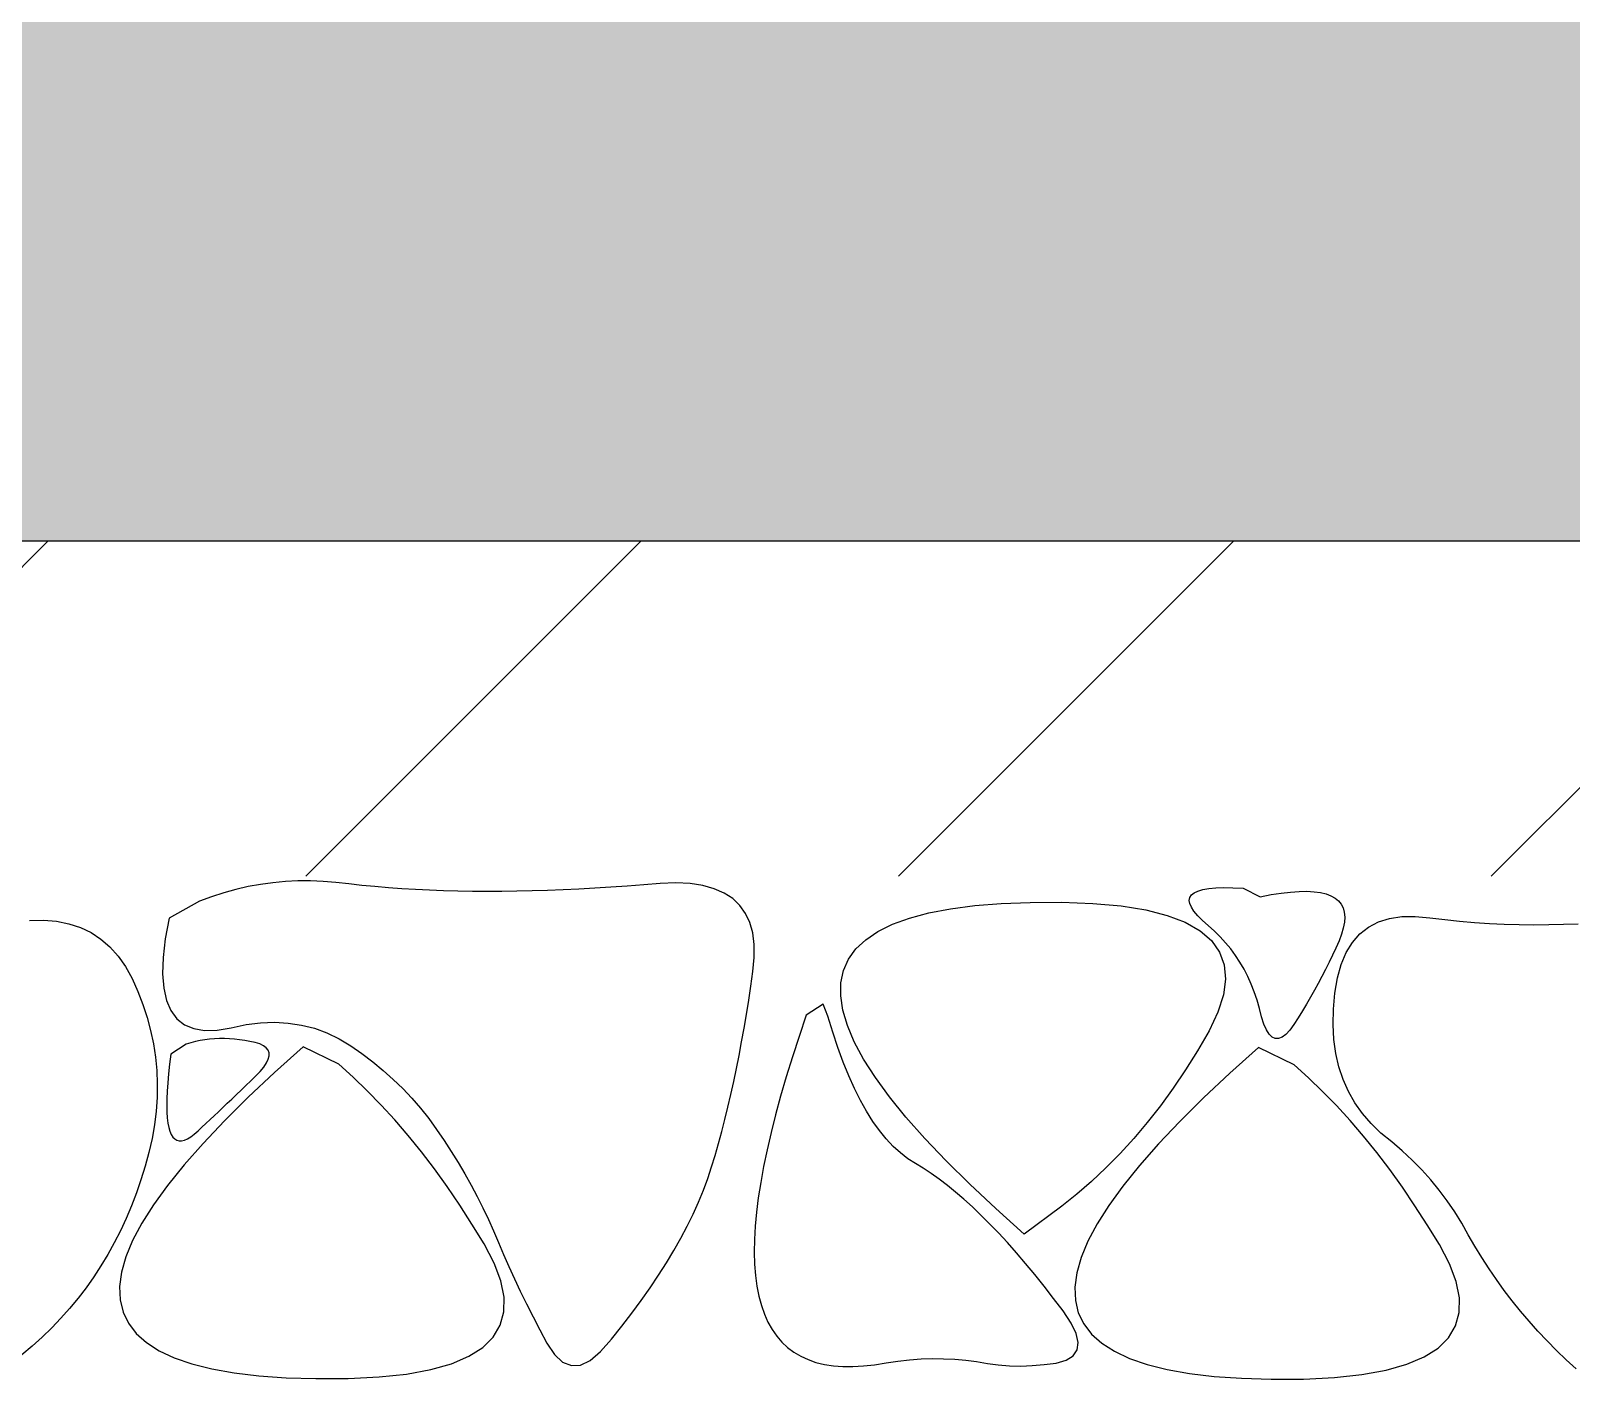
# Model space of a CAD drawing. Header units: metres. Extents: x -220 to 294, y -29 to 18.
# Drawn here: x 3.0763 to 3.5356, y -10.25 to -9.848 of the extents above; entities that cross this region are included whole.
import ezdxf

# ---------------------------------------------------------------- set-up
doc = ezdxf.new("R2010")
doc.units = ezdxf.units.M
doc.header["$MEASUREMENT"] = 0
doc.layers.add('Rota', color=7, linetype='Continuous')
doc.layers.add('Tarama', color=7, linetype='Continuous')

msp = doc.modelspace()

# ---------------------------------------------------------------- hatches: boundary and pattern name
at = {"layer": 'Tarama', "linetype": 'Continuous', "lineweight": -3}
h = msp.add_hatch(dxfattribs=at)
h.set_pattern_fill('ANSI33', color=58, scale=0.4, style=0)
h.paths.add_polyline_path([(-5.683, -7.8), (-5.683, -8.5), (1.867, -8.5), (1.867, -10), (4.567, -10), (4.567, -8.5), (8.96579, -8.5), (8.96579, -8.2), (13.217, -8.2), (13.41935, -8.2), (13.41935, -7.8), (4.297, -7.8), (4.317, -9.3), (2.117, -9.3), (2.117, -7.8)])
h = msp.add_hatch(dxfattribs=at)
h.set_pattern_fill('ANSI31', color=58, style=0)
h.paths.add_polyline_path([(1.867, -10), (1.867, -10.1), (4.567, -10.1), (4.567, -10)])

# ---------------------------------------------------------------- linework, layer by layer
at = {"layer": 'Rota', "color": 7, "linetype": 'Continuous', "lineweight": -3}
msp.add_lwpolyline([(1.867, -10), (4.567, -10)], dxfattribs=at)
at = {"layer": 'Tarama', "color": 36, "linetype": 'Continuous', "lineweight": -3}
for points in [[(3.15592, -10.10145), (3.15218, -10.10162)], [(3.15968, -10.10144), (3.15592, -10.10145)], [(3.16346, -10.10159), (3.15968, -10.10144)], [(3.16726, -10.10191), (3.16346, -10.10159)], [(3.13015, -10.10614), (3.12655, -10.10746)], [(3.13377, -10.10497), (3.13015, -10.10614)], [(3.13742, -10.10397), (3.13377, -10.10497)], [(3.14108, -10.10314), (3.13742, -10.10397)], [(3.14476, -10.10247), (3.14108, -10.10314)], [(3.14846, -10.10196), (3.14476, -10.10247)], [(3.15218, -10.10162), (3.14846, -10.10196)], [(3.17108, -10.10235), (3.16726, -10.10191)], [(3.17496, -10.10276), (3.17108, -10.10235)], [(3.17889, -10.10313), (3.17496, -10.10276)], [(3.18288, -10.10346), (3.17889, -10.10313)], [(3.18692, -10.10375), (3.18288, -10.10346)], [(3.19102, -10.10399), (3.18692, -10.10375)], [(3.19517, -10.1042), (3.19102, -10.10399)], [(3.19937, -10.10436), (3.19517, -10.1042)], [(3.20363, -10.10448), (3.19937, -10.10436)], [(3.20795, -10.10455), (3.20363, -10.10448)], [(3.21232, -10.10459), (3.20795, -10.10455)], [(3.21674, -10.10458), (3.21232, -10.10459)], [(3.22122, -10.10453), (3.21674, -10.10458)], [(3.22576, -10.10444), (3.22122, -10.10453)], [(3.23035, -10.1043), (3.22576, -10.10444)], [(3.23499, -10.10412), (3.23035, -10.1043)], [(3.23969, -10.10391), (3.23499, -10.10412)], [(3.24444, -10.10364), (3.23969, -10.10391)], [(3.24925, -10.10334), (3.24444, -10.10364)], [(3.25411, -10.103), (3.24925, -10.10334)], [(3.25903, -10.10261), (3.25411, -10.103)], [(3.26398, -10.1022), (3.25903, -10.10261)], [(3.26864, -10.10204), (3.26398, -10.1022)], [(3.27286, -10.10225), (3.26864, -10.10204)], [(3.27667, -10.10283), (3.27286, -10.10225)], [(3.28006, -10.10376), (3.27667, -10.10283)], [(3.28303, -10.10505), (3.28006, -10.10376)], [(3.28557, -10.10671), (3.28303, -10.10505)], [(3.4219, -10.10637), (3.42239, -10.10562)], [(3.42239, -10.10562), (3.4232, -10.10498)], [(3.4232, -10.10498), (3.42433, -10.10445)], [(3.42433, -10.10445), (3.42577, -10.10403)], [(3.42577, -10.10403), (3.42754, -10.10372)], [(3.42754, -10.10372), (3.42962, -10.10353)], [(3.42962, -10.10353), (3.43203, -10.10344)], [(3.43203, -10.10344), (3.43475, -10.10347)], [(3.43475, -10.10347), (3.43779, -10.10361)], [(3.43779, -10.10361), (3.44291, -10.10614)], [(3.44291, -10.10614), (3.44614, -10.10553)], [(3.44614, -10.10553), (3.44914, -10.10506)], [(3.44914, -10.10506), (3.45192, -10.10474)], [(3.45192, -10.10474), (3.45448, -10.10456)], [(3.45448, -10.10456), (3.45682, -10.10453)], [(3.45682, -10.10453), (3.45894, -10.10465)], [(3.45894, -10.10465), (3.46084, -10.10491)], [(3.46084, -10.10491), (3.46252, -10.10531)], [(3.46252, -10.10531), (3.46397, -10.10586)], [(3.46397, -10.10586), (3.46521, -10.10656)], [(3.12655, -10.10746), (3.11749, -10.11253)], [(3.2877, -10.10873), (3.28557, -10.10671)], [(3.2894, -10.11111), (3.2877, -10.10873)], [(3.34407, -10.11099), (3.35055, -10.10975)], [(3.35055, -10.10975), (3.35775, -10.10881)], [(3.35775, -10.10881), (3.36565, -10.10817)], [(3.36565, -10.10817), (3.37427, -10.10783)], [(3.37427, -10.10783), (3.38361, -10.1078)], [(3.38361, -10.1078), (3.39298, -10.10812)], [(3.39298, -10.10812), (3.40138, -10.10887)], [(3.40138, -10.10887), (3.40877, -10.11007)], [(3.40877, -10.11007), (3.41516, -10.1117)], [(3.42173, -10.10723), (3.4219, -10.10637)], [(3.42188, -10.10821), (3.42173, -10.10723)], [(3.42235, -10.10929), (3.42188, -10.10821)], [(3.42313, -10.11049), (3.42235, -10.10929)], [(3.42424, -10.1118), (3.42313, -10.11049)], [(3.46521, -10.10656), (3.46622, -10.1074)], [(3.46622, -10.1074), (3.46702, -10.10838)], [(3.46702, -10.10838), (3.46759, -10.10951)], [(3.46759, -10.10951), (3.46794, -10.11079)], [(3.07584, -10.11323), (3.08, -10.11315)], [(3.08, -10.11315), (3.08393, -10.11347)], [(3.08393, -10.11347), (3.0876, -10.11419)], [(3.0876, -10.11419), (3.09103, -10.11532)], [(3.09103, -10.11532), (3.09421, -10.11685)], [(3.11749, -10.11253), (3.11636, -10.11869)], [(3.29068, -10.11386), (3.2894, -10.11111)], [(3.29154, -10.11696), (3.29068, -10.11386)], [(3.32889, -10.11652), (3.33324, -10.11438)], [(3.33324, -10.11438), (3.3383, -10.11253)], [(3.3383, -10.11253), (3.34407, -10.11099)], [(3.41516, -10.1117), (3.42055, -10.11378)], [(3.42055, -10.11378), (3.42494, -10.11629)], [(3.42566, -10.11322), (3.42424, -10.1118)], [(3.4274, -10.11475), (3.42566, -10.11322)], [(3.42922, -10.11637), (3.4274, -10.11475)], [(3.46799, -10.11377), (3.46767, -10.11548)], [(3.46794, -10.11079), (3.46808, -10.11221)], [(3.46808, -10.11221), (3.46799, -10.11377)], [(3.47262, -10.11724), (3.4752, -10.1152)], [(3.4752, -10.1152), (3.47813, -10.11365)], [(3.47813, -10.11365), (3.48142, -10.11261)], [(3.48142, -10.11261), (3.48507, -10.11206)], [(3.48507, -10.11206), (3.48908, -10.11202)], [(3.48908, -10.11202), (3.49344, -10.11245)], [(3.49344, -10.11245), (3.4979, -10.11298)], [(3.4979, -10.11298), (3.50235, -10.11343)], [(3.50235, -10.11343), (3.50679, -10.11379)], [(3.50679, -10.11379), (3.51123, -10.11409)], [(3.51123, -10.11409), (3.51566, -10.1143)], [(3.51566, -10.1143), (3.52008, -10.11444)], [(3.52008, -10.11444), (3.5245, -10.11449)], [(3.5245, -10.11449), (3.52891, -10.11447)], [(3.52891, -10.11447), (3.53331, -10.11438)], [(3.53331, -10.11438), (3.53771, -10.1142)], [(3.09421, -10.11685), (3.09715, -10.11878)], [(3.09715, -10.11878), (3.09985, -10.12111)], [(3.11636, -10.11869), (3.11572, -10.12423)], [(3.29199, -10.12043), (3.29154, -10.11696)], [(3.32234, -10.12172), (3.32526, -10.11897)], [(3.32526, -10.11897), (3.32889, -10.11652)], [(3.42494, -10.11629), (3.42833, -10.11924)], [(3.42833, -10.11924), (3.43072, -10.12263)], [(3.43094, -10.11808), (3.42922, -10.11637)], [(3.43257, -10.11986), (3.43094, -10.11808)], [(3.43409, -10.12172), (3.43257, -10.11986)], [(3.46639, -10.11934), (3.46545, -10.12146)], [(3.46714, -10.11734), (3.46639, -10.11934)], [(3.46767, -10.11548), (3.46714, -10.11734)], [(3.46856, -10.12281), (3.47041, -10.11978)], [(3.47041, -10.11978), (3.47262, -10.11724)], [(3.09985, -10.12111), (3.10229, -10.12385)], [(3.10229, -10.12385), (3.10449, -10.12699)], [(3.11572, -10.12423), (3.11557, -10.12914)], [(3.2916, -10.12845), (3.292, -10.12426)], [(3.292, -10.12426), (3.29199, -10.12043)], [(3.32013, -10.12477), (3.32234, -10.12172)], [(3.43072, -10.12263), (3.43212, -10.12646)], [(3.43551, -10.12366), (3.43409, -10.12172)], [(3.43683, -10.12568), (3.43551, -10.12366)], [(3.46446, -10.12358), (3.46343, -10.1257)], [(3.46545, -10.12146), (3.46446, -10.12358)], [(3.46706, -10.12635), (3.46856, -10.12281)], [(3.10449, -10.12699), (3.10645, -10.13054)], [(3.11557, -10.12914), (3.1159, -10.13343)], [(3.29099, -10.13277), (3.2916, -10.12845)], [(3.31785, -10.13178), (3.31864, -10.12812)], [(3.31864, -10.12812), (3.32013, -10.12477)], [(3.43212, -10.12646), (3.43251, -10.13072)], [(3.43805, -10.12778), (3.43683, -10.12568)], [(3.43918, -10.12996), (3.43805, -10.12778)], [(3.46239, -10.1278), (3.46131, -10.1299)], [(3.46343, -10.1257), (3.46239, -10.1278)], [(3.46592, -10.13038), (3.46706, -10.12635)], [(3.10645, -10.13054), (3.10817, -10.13437)], [(3.1159, -10.13343), (3.11672, -10.13709)], [(3.29035, -10.13703), (3.29099, -10.13277)], [(3.31778, -10.13573), (3.31785, -10.13178)], [(3.43251, -10.13072), (3.4319, -10.13543)], [(3.4402, -10.13221), (3.43918, -10.12996)], [(3.44112, -10.13455), (3.4402, -10.13221)], [(3.4602, -10.13198), (3.45906, -10.13405)], [(3.46131, -10.1299), (3.4602, -10.13198)], [(3.46515, -10.13491), (3.46592, -10.13038)], [(3.10817, -10.13437), (3.10966, -10.13824)], [(3.10966, -10.13824), (3.11093, -10.14213)], [(3.11672, -10.13709), (3.11802, -10.14012)], [(3.28968, -10.14123), (3.29035, -10.13703)], [(3.31254, -10.13821), (3.3075, -10.14146)], [(3.31399, -10.14173), (3.31254, -10.13821)], [(3.31842, -10.13999), (3.31778, -10.13573)], [(3.4319, -10.13543), (3.43029, -10.14057)], [(3.44194, -10.13696), (3.44112, -10.13455)], [(3.44267, -10.13946), (3.44194, -10.13696)], [(3.4567, -10.13816), (3.45548, -10.1402)], [(3.4579, -10.13611), (3.4567, -10.13816)], [(3.45906, -10.13405), (3.4579, -10.13611)], [(3.46472, -10.13969), (3.46515, -10.13491)], [(3.11093, -10.14213), (3.11199, -10.14604)], [(3.11802, -10.14012), (3.1198, -10.14253)], [(3.1198, -10.14253), (3.12207, -10.14431)], [(3.28898, -10.14537), (3.28968, -10.14123)], [(3.3075, -10.14146), (3.30535, -10.14779)], [(3.31544, -10.14657), (3.31399, -10.14173)], [(3.31978, -10.14455), (3.31842, -10.13999)], [(3.43029, -10.14057), (3.42768, -10.14615)], [(3.44331, -10.14197), (3.44267, -10.13946)], [(3.444, -10.14411), (3.44331, -10.14197)], [(3.45423, -10.14223), (3.45295, -10.14424)], [(3.45548, -10.1402), (3.45423, -10.14223)], [(3.46463, -10.14428), (3.46472, -10.13969)], [(3.11199, -10.14604), (3.11281, -10.14998)], [(3.12207, -10.14431), (3.12483, -10.14547)], [(3.12483, -10.14547), (3.12807, -10.14601)], [(3.12807, -10.14601), (3.1318, -10.14591)], [(3.1318, -10.14591), (3.13601, -10.1452)], [(3.13601, -10.1452), (3.14045, -10.14428)], [(3.14045, -10.14428), (3.14477, -10.14374)], [(3.14477, -10.14374), (3.14897, -10.14359)], [(3.14897, -10.14359), (3.15305, -10.1438)], [(3.15305, -10.1438), (3.15701, -10.1444)], [(3.15701, -10.1444), (3.16085, -10.14538)], [(3.16085, -10.14538), (3.16457, -10.14674)], [(3.16457, -10.14674), (3.16817, -10.14847)], [(3.28824, -10.14944), (3.28898, -10.14537)], [(3.31696, -10.15115), (3.31544, -10.14657)], [(3.32184, -10.14941), (3.31978, -10.14455)], [(3.42768, -10.14615), (3.42423, -10.15205)], [(3.44475, -10.14583), (3.444, -10.14411)], [(3.44556, -10.14712), (3.44475, -10.14583)], [(3.44643, -10.14798), (3.44556, -10.14712)], [(3.45053, -10.14719), (3.44941, -10.14802)], [(3.45171, -10.14592), (3.45053, -10.14719)], [(3.45295, -10.14424), (3.45171, -10.14592)], [(3.46487, -10.14867), (3.46463, -10.14428)], [(3.11281, -10.14998), (3.11342, -10.15395)], [(3.1226, -10.15013), (3.118, -10.15305)], [(3.12397, -10.14971), (3.1226, -10.15013)], [(3.12535, -10.14936), (3.12397, -10.14971)], [(3.12675, -10.14906), (3.12535, -10.14936)], [(3.12816, -10.14882), (3.12675, -10.14906)], [(3.12959, -10.14864), (3.12816, -10.14882)], [(3.13104, -10.14852), (3.12959, -10.14864)], [(3.1325, -10.14845), (3.13104, -10.14852)], [(3.13398, -10.14844), (3.1325, -10.14845)], [(3.13547, -10.14849), (3.13398, -10.14844)], [(3.13698, -10.1486), (3.13547, -10.14849)], [(3.1385, -10.14877), (3.13698, -10.1486)], [(3.14004, -10.14899), (3.1385, -10.14877)], [(3.1416, -10.14927), (3.14004, -10.14899)], [(3.14316, -10.14962), (3.1416, -10.14927)], [(3.14454, -10.15004), (3.14316, -10.14962)], [(3.14564, -10.15057), (3.14454, -10.15004)], [(3.14647, -10.15119), (3.14564, -10.15057)], [(3.14702, -10.1519), (3.14647, -10.15119)], [(3.14731, -10.15271), (3.14702, -10.1519)], [(3.15748, -10.15095), (3.14893, -10.1586)], [(3.16813, -10.15611), (3.15748, -10.15095)], [(3.16817, -10.14847), (3.17165, -10.15058)], [(3.17165, -10.15058), (3.17501, -10.15292)], [(3.28748, -10.15345), (3.28824, -10.14944)], [(3.30535, -10.14779), (3.30336, -10.15392)], [(3.31853, -10.15547), (3.31696, -10.15115)], [(3.32462, -10.15457), (3.32184, -10.14941)], [(3.42423, -10.15205), (3.42062, -10.15776)], [(3.44237, -10.15114), (3.43382, -10.15879)], [(3.45302, -10.1563), (3.44237, -10.15114)], [(3.44736, -10.14842), (3.44643, -10.14798)], [(3.44836, -10.14844), (3.44736, -10.14842)], [(3.44941, -10.14802), (3.44836, -10.14844)], [(3.46545, -10.15286), (3.46487, -10.14867)], [(3.11342, -10.15395), (3.11381, -10.15794)], [(3.11762, -10.1561), (3.11731, -10.15896)], [(3.118, -10.15305), (3.11762, -10.1561)], [(3.14575, -10.15692), (3.14654, -10.15572)], [(3.14654, -10.15572), (3.14707, -10.15462)], [(3.14707, -10.15462), (3.14733, -10.15362)], [(3.14733, -10.15362), (3.14731, -10.15271)], [(3.1724, -10.15995), (3.16813, -10.15611)], [(3.17501, -10.15292), (3.17823, -10.15537)], [(3.17823, -10.15537), (3.18133, -10.15793)], [(3.28669, -10.1574), (3.28748, -10.15345)], [(3.30336, -10.15392), (3.30152, -10.15986)], [(3.32018, -10.15953), (3.31853, -10.15547)], [(3.32811, -10.16003), (3.32462, -10.15457)], [(3.45728, -10.16014), (3.45302, -10.1563)], [(3.46637, -10.15685), (3.46545, -10.15286)], [(3.11381, -10.15794), (3.11397, -10.16195)], [(3.11731, -10.15896), (3.11708, -10.16162)], [(3.14041, -10.16243), (3.14186, -10.16103)], [(3.14893, -10.1586), (3.1411, -10.16593)], [(3.14186, -10.16103), (3.14334, -10.1596)], [(3.14334, -10.1596), (3.14468, -10.15821)], [(3.14468, -10.15821), (3.14575, -10.15692)], [(3.1766, -10.164), (3.1724, -10.15995)], [(3.18133, -10.15793), (3.18431, -10.1606)], [(3.18431, -10.1606), (3.18715, -10.16337)], [(3.28502, -10.1651), (3.28587, -10.16128)], [(3.28587, -10.16128), (3.28669, -10.1574)], [(3.30152, -10.15986), (3.29985, -10.1656)], [(3.32188, -10.16332), (3.32018, -10.15953)], [(3.33232, -10.1658), (3.32811, -10.16003)], [(3.42062, -10.15776), (3.41691, -10.16324)], [(3.43382, -10.15879), (3.42599, -10.16612)], [(3.46148, -10.16419), (3.45728, -10.16014)], [(3.46762, -10.16064), (3.46637, -10.15685)], [(3.46921, -10.16424), (3.46762, -10.16064)], [(3.11397, -10.16195), (3.11391, -10.16599)], [(3.11691, -10.1641), (3.11682, -10.16639)], [(3.11708, -10.16162), (3.11691, -10.1641)], [(3.1362, -10.16646), (3.13758, -10.16514)], [(3.13758, -10.16514), (3.13898, -10.1638)], [(3.13898, -10.1638), (3.14041, -10.16243)], [(3.18073, -10.16825), (3.1766, -10.164)], [(3.18715, -10.16337), (3.18987, -10.16625)], [(3.28414, -10.16886), (3.28502, -10.1651)], [(3.29985, -10.1656), (3.29835, -10.17114)], [(3.32365, -10.16686), (3.32188, -10.16332)], [(3.33723, -10.17186), (3.33232, -10.1658)], [(3.41691, -10.16324), (3.4131, -10.16847)], [(3.46562, -10.16844), (3.46148, -10.16419)], [(3.47113, -10.16763), (3.46921, -10.16424)], [(3.11363, -10.17006), (3.11313, -10.17414)], [(3.11391, -10.16599), (3.11363, -10.17006)], [(3.11682, -10.16639), (3.11679, -10.16848)], [(3.11679, -10.16848), (3.11684, -10.17038)], [(3.11684, -10.17038), (3.11696, -10.1721)], [(3.13095, -10.17144), (3.13223, -10.17024)], [(3.13223, -10.17024), (3.13353, -10.16901)], [(3.13353, -10.16901), (3.13485, -10.16775)], [(3.1411, -10.16593), (3.134, -10.17296)], [(3.13485, -10.16775), (3.1362, -10.16646)], [(3.1848, -10.17271), (3.18073, -10.16825)], [(3.18987, -10.16625), (3.19246, -10.16923)], [(3.19246, -10.16923), (3.19493, -10.17232)], [(3.28323, -10.17256), (3.28414, -10.16886)], [(3.32548, -10.17013), (3.32365, -10.16686)], [(3.32738, -10.17314), (3.32548, -10.17013)], [(3.4131, -10.16847), (3.40919, -10.17347)], [(3.42599, -10.16612), (3.41889, -10.17315)], [(3.46969, -10.1729), (3.46562, -10.16844)], [(3.47338, -10.17082), (3.47113, -10.16763)], [(3.11313, -10.17414), (3.11241, -10.17826)], [(3.11696, -10.1721), (3.11715, -10.17362)], [(3.11715, -10.17362), (3.11741, -10.17495)], [(3.11741, -10.17495), (3.11775, -10.17608)], [(3.12612, -10.17599), (3.12729, -10.17489)], [(3.12729, -10.17489), (3.12848, -10.17377)], [(3.134, -10.17296), (3.12763, -10.17968)], [(3.12848, -10.17377), (3.12971, -10.17262)], [(3.12971, -10.17262), (3.13095, -10.17144)], [(3.18881, -10.17737), (3.1848, -10.17271)], [(3.19493, -10.17232), (3.19726, -10.17552)], [(3.28229, -10.17619), (3.28323, -10.17256)], [(3.29835, -10.17114), (3.297, -10.17648)], [(3.32934, -10.17588), (3.32738, -10.17314)], [(3.34286, -10.17823), (3.33723, -10.17186)], [(3.40919, -10.17347), (3.40518, -10.17822)], [(3.41889, -10.17315), (3.41251, -10.17987)], [(3.47369, -10.17756), (3.46969, -10.1729)], [(3.47598, -10.17381), (3.47338, -10.17082)], [(3.4789, -10.17661), (3.47598, -10.17381)], [(3.11241, -10.17826), (3.11146, -10.18239)], [(3.11775, -10.17608), (3.11815, -10.17703)], [(3.11815, -10.17703), (3.11863, -10.17779)], [(3.11863, -10.17779), (3.11918, -10.17835)], [(3.11918, -10.17835), (3.11979, -10.17873)], [(3.11979, -10.17873), (3.12048, -10.17891)], [(3.12048, -10.17891), (3.12124, -10.1789)], [(3.12124, -10.1789), (3.12208, -10.1787)], [(3.12208, -10.1787), (3.12298, -10.17831)], [(3.12298, -10.17831), (3.12395, -10.17772)], [(3.12395, -10.17772), (3.125, -10.17695)], [(3.125, -10.17695), (3.12612, -10.17599)], [(3.19274, -10.18224), (3.18881, -10.17737)], [(3.19726, -10.17552), (3.19949, -10.1788)], [(3.19949, -10.1788), (3.20163, -10.18209)], [(3.28132, -10.17976), (3.28229, -10.17619)], [(3.297, -10.17648), (3.29581, -10.18163)], [(3.33136, -10.17837), (3.32934, -10.17588)], [(3.33344, -10.18059), (3.33136, -10.17837)], [(3.3492, -10.1849), (3.34286, -10.17823)], [(3.40518, -10.17822), (3.40108, -10.18274)], [(3.47763, -10.18243), (3.47369, -10.17756)], [(3.48211, -10.17924), (3.4789, -10.17661)], [(3.48523, -10.18193), (3.48211, -10.17924)], [(3.11146, -10.18239), (3.11033, -10.18651)], [(3.12763, -10.17968), (3.12197, -10.1861)], [(3.19661, -10.18731), (3.19274, -10.18224)], [(3.20163, -10.18209), (3.20369, -10.18541)], [(3.27929, -10.18672), (3.28032, -10.18327)], [(3.28032, -10.18327), (3.28132, -10.17976)], [(3.29581, -10.18163), (3.29478, -10.18658)], [(3.33559, -10.18255), (3.33344, -10.18059)], [(3.33781, -10.18425), (3.33559, -10.18255)], [(3.34008, -10.18568), (3.33781, -10.18425)], [(3.40108, -10.18274), (3.39688, -10.18701)], [(3.41251, -10.17987), (3.40686, -10.18629)], [(3.4815, -10.1875), (3.47763, -10.18243)], [(3.48821, -10.18471), (3.48523, -10.18193)], [(3.11033, -10.18651), (3.10909, -10.19054)], [(3.12197, -10.1861), (3.11705, -10.19221)], [(3.20042, -10.19259), (3.19661, -10.18731)], [(3.20369, -10.18541), (3.20567, -10.18875)], [(3.20567, -10.18875), (3.20755, -10.19212)], [(3.27813, -10.19018), (3.27929, -10.18672)], [(3.29478, -10.18658), (3.29392, -10.19133)], [(3.34241, -10.18709), (3.34008, -10.18568)], [(3.34476, -10.18865), (3.34241, -10.18709)], [(3.34715, -10.19036), (3.34476, -10.18865)], [(3.35625, -10.19187), (3.3492, -10.1849)], [(3.39688, -10.18701), (3.39258, -10.19105)], [(3.40686, -10.18629), (3.40193, -10.1924)], [(3.4853, -10.19278), (3.4815, -10.1875)], [(3.49104, -10.18759), (3.48821, -10.18471)], [(3.49372, -10.19057), (3.49104, -10.18759)], [(3.10909, -10.19054), (3.10773, -10.19448)], [(3.11705, -10.19221), (3.11285, -10.198)], [(3.20415, -10.19808), (3.20042, -10.19259)], [(3.20755, -10.19212), (3.20936, -10.19551)], [(3.27682, -10.19367), (3.27813, -10.19018)], [(3.29392, -10.19133), (3.29321, -10.19589)], [(3.34958, -10.19221), (3.34715, -10.19036)], [(3.35203, -10.19421), (3.34958, -10.19221)], [(3.36402, -10.19914), (3.35625, -10.19187)], [(3.39258, -10.19105), (3.38818, -10.19485)], [(3.40193, -10.1924), (3.39773, -10.19819)], [(3.48904, -10.19827), (3.4853, -10.19278)], [(3.49626, -10.19364), (3.49372, -10.19057)], [(3.10773, -10.19448), (3.10626, -10.19833)], [(3.11285, -10.198), (3.10937, -10.2035)], [(3.20936, -10.19551), (3.21108, -10.19892)], [(3.27376, -10.20075), (3.27536, -10.1972)], [(3.27536, -10.1972), (3.27682, -10.19367)], [(3.29321, -10.19589), (3.29267, -10.20025)], [(3.35452, -10.19635), (3.35203, -10.19421)], [(3.35705, -10.19865), (3.35452, -10.19635)], [(3.38818, -10.19485), (3.38369, -10.19841)], [(3.49865, -10.19682), (3.49626, -10.19364)], [(3.5009, -10.20009), (3.49865, -10.19682)], [(3.10468, -10.20209), (3.10297, -10.20575)], [(3.10626, -10.19833), (3.10468, -10.20209)], [(3.20782, -10.20376), (3.20415, -10.19808)], [(3.21108, -10.19892), (3.21271, -10.20235)], [(3.21271, -10.20235), (3.21426, -10.20581)], [(3.272, -10.20434), (3.27376, -10.20075)], [(3.29267, -10.20025), (3.29229, -10.20441)], [(3.3596, -10.20109), (3.35705, -10.19865)], [(3.36219, -10.20368), (3.3596, -10.20109)], [(3.3725, -10.20672), (3.36402, -10.19914)], [(3.38369, -10.19841), (3.3725, -10.20672)], [(3.39773, -10.19819), (3.39426, -10.20369)], [(3.49271, -10.20395), (3.48904, -10.19827)], [(3.50299, -10.20345), (3.5009, -10.20009)], [(3.10297, -10.20575), (3.10116, -10.20933)], [(3.10937, -10.2035), (3.10662, -10.20868)], [(3.21143, -10.20966), (3.20782, -10.20376)], [(3.21426, -10.20581), (3.21573, -10.20929)], [(3.27009, -10.20796), (3.272, -10.20434)], [(3.29229, -10.20441), (3.29206, -10.20837)], [(3.36482, -10.20641), (3.36219, -10.20368)], [(3.36748, -10.20929), (3.36482, -10.20641)], [(3.39426, -10.20369), (3.39151, -10.20887)], [(3.49631, -10.20985), (3.49271, -10.20395)], [(3.50495, -10.20691), (3.50299, -10.20345)], [(3.50693, -10.21035), (3.50495, -10.20691)], [(3.10116, -10.20933), (3.09923, -10.21282)], [(3.10662, -10.20868), (3.1046, -10.21356)], [(3.21444, -10.2154), (3.21143, -10.20966)], [(3.21573, -10.20929), (3.21722, -10.21282)], [(3.26581, -10.2153), (3.26803, -10.21161)], [(3.26803, -10.21161), (3.27009, -10.20796)], [(3.29206, -10.20837), (3.292, -10.21214)], [(3.37017, -10.21232), (3.36748, -10.20929)], [(3.39151, -10.20887), (3.38949, -10.21375)], [(3.49932, -10.21559), (3.49631, -10.20985)], [(3.50899, -10.21373), (3.50693, -10.21035)], [(3.09718, -10.21622), (3.09502, -10.21952)], [(3.09923, -10.21282), (3.09718, -10.21622)], [(3.1046, -10.21356), (3.1033, -10.21813)], [(3.21642, -10.22069), (3.21444, -10.2154)], [(3.21722, -10.21282), (3.2188, -10.2164)], [(3.2188, -10.2164), (3.22047, -10.22005)], [(3.26345, -10.21902), (3.26581, -10.2153)], [(3.292, -10.21214), (3.2921, -10.21571)], [(3.2921, -10.21571), (3.29237, -10.21908)], [(3.37289, -10.21549), (3.37017, -10.21232)], [(3.37565, -10.21881), (3.37289, -10.21549)], [(3.38949, -10.21375), (3.38819, -10.21832)], [(3.5013, -10.22088), (3.49932, -10.21559)], [(3.51113, -10.21705), (3.50899, -10.21373)], [(3.09502, -10.21952), (3.09274, -10.22274)], [(3.1033, -10.21813), (3.10273, -10.22239)], [(3.21738, -10.22555), (3.21642, -10.22069)], [(3.22047, -10.22005), (3.22223, -10.22376)], [(3.26094, -10.22277), (3.26345, -10.21902)], [(3.29237, -10.21908), (3.29279, -10.22226)], [(3.37844, -10.22228), (3.37565, -10.21881)], [(3.38819, -10.21832), (3.38761, -10.22258)], [(3.50227, -10.22574), (3.5013, -10.22088)], [(3.51336, -10.22031), (3.51113, -10.21705)], [(3.51566, -10.22351), (3.51336, -10.22031)], [(3.09274, -10.22274), (3.09035, -10.22587)], [(3.10273, -10.22239), (3.10288, -10.22634)], [(3.21733, -10.22996), (3.21738, -10.22555)], [(3.22223, -10.22376), (3.22408, -10.22754)], [(3.25828, -10.22655), (3.26094, -10.22277)], [(3.29279, -10.22226), (3.29337, -10.22523)], [(3.29337, -10.22523), (3.29411, -10.22801)], [(3.38127, -10.2259), (3.37844, -10.22228)], [(3.38761, -10.22258), (3.38777, -10.22653)], [(3.51805, -10.22665), (3.51566, -10.22351)], [(3.08784, -10.2289), (3.08522, -10.23185)], [(3.09035, -10.22587), (3.08784, -10.2289)], [(3.10288, -10.22634), (3.10376, -10.22999)], [(3.10376, -10.22999), (3.10536, -10.23333)], [(3.21625, -10.23393), (3.21733, -10.22996)], [(3.22408, -10.22754), (3.22603, -10.23137)], [(3.25547, -10.23036), (3.25828, -10.22655)], [(3.29411, -10.22801), (3.29502, -10.2306)], [(3.38412, -10.22966), (3.38127, -10.2259)], [(3.38653, -10.23325), (3.38412, -10.22966)], [(3.38777, -10.22653), (3.38864, -10.23018)], [(3.38864, -10.23018), (3.39025, -10.23352)], [(3.50113, -10.23412), (3.50221, -10.23015)], [(3.50221, -10.23015), (3.50227, -10.22574)], [(3.52053, -10.22972), (3.51805, -10.22665)], [(3.52308, -10.23274), (3.52053, -10.22972)], [(3.08249, -10.23471), (3.07963, -10.23747)], [(3.08522, -10.23185), (3.08249, -10.23471)], [(3.10536, -10.23333), (3.10769, -10.23636)], [(3.21415, -10.23746), (3.21625, -10.23393)], [(3.22603, -10.23137), (3.22807, -10.23526)], [(3.24939, -10.23809), (3.2525, -10.23421)], [(3.2525, -10.23421), (3.25547, -10.23036)], [(3.29502, -10.2306), (3.29608, -10.23299)], [(3.29608, -10.23299), (3.29731, -10.23517)], [(3.38803, -10.23639), (3.38653, -10.23325)], [(3.39025, -10.23352), (3.39258, -10.23655)], [(3.49904, -10.23765), (3.50113, -10.23412)], [(3.52572, -10.23569), (3.52308, -10.23274)], [(3.07963, -10.23747), (3.07667, -10.24015)], [(3.10769, -10.23636), (3.11074, -10.23908)], [(3.11074, -10.23908), (3.11452, -10.2415)], [(3.21103, -10.24054), (3.21415, -10.23746)], [(3.22807, -10.23526), (3.23019, -10.23922)], [(3.23019, -10.23922), (3.23245, -10.24268)], [(3.24618, -10.24179), (3.24939, -10.23809)], [(3.29731, -10.23517), (3.2987, -10.23717)], [(3.2987, -10.23717), (3.30024, -10.23896)], [(3.30024, -10.23896), (3.30195, -10.24056)], [(3.38863, -10.23906), (3.38803, -10.23639)], [(3.38832, -10.24128), (3.38863, -10.23906)], [(3.39258, -10.23655), (3.39563, -10.23927)], [(3.39563, -10.23927), (3.39941, -10.24169)], [(3.49591, -10.24073), (3.49904, -10.23765)], [(3.52845, -10.23859), (3.52572, -10.23569)], [(3.53125, -10.24142), (3.52845, -10.23859)], [(3.07667, -10.24015), (3.07359, -10.24274)], [(3.11452, -10.2415), (3.11903, -10.24361)], [(3.11903, -10.24361), (3.12426, -10.24541)], [(3.20173, -10.24539), (3.20689, -10.24318)], [(3.20689, -10.24318), (3.21103, -10.24054)], [(3.23245, -10.24268), (3.23486, -10.24492)], [(3.2431, -10.24439), (3.24618, -10.24179)], [(3.30195, -10.24056), (3.30382, -10.24196)], [(3.30382, -10.24196), (3.30586, -10.24316)], [(3.30586, -10.24316), (3.30805, -10.24417)], [(3.33832, -10.24423), (3.34174, -10.24398)], [(3.34174, -10.24398), (3.34512, -10.24387)], [(3.34512, -10.24387), (3.34847, -10.24389)], [(3.34847, -10.24389), (3.35178, -10.24405)], [(3.38502, -10.24434), (3.38712, -10.24304)], [(3.38712, -10.24304), (3.38832, -10.24128)], [(3.39941, -10.24169), (3.40391, -10.2438)], [(3.40391, -10.2438), (3.40914, -10.2456)], [(3.48661, -10.24557), (3.49177, -10.24337)], [(3.49177, -10.24337), (3.49591, -10.24073)], [(3.53414, -10.24419), (3.53125, -10.24142)], [(3.12426, -10.24541), (3.13021, -10.24691)], [(3.13021, -10.24691), (3.1369, -10.24809)], [(3.1369, -10.24809), (3.1443, -10.24897)], [(3.18011, -10.24933), (3.18834, -10.24846)], [(3.18834, -10.24846), (3.19554, -10.24714)], [(3.19554, -10.24714), (3.20173, -10.24539)], [(3.23486, -10.24492), (3.23745, -10.24596)], [(3.23745, -10.24596), (3.24019, -10.24578)], [(3.24019, -10.24578), (3.2431, -10.24439)], [(3.30805, -10.24417), (3.3104, -10.24498)], [(3.3104, -10.24498), (3.31291, -10.24559)], [(3.31291, -10.24559), (3.31559, -10.246)], [(3.31559, -10.246), (3.31842, -10.24622)], [(3.31842, -10.24622), (3.32142, -10.24624)], [(3.32142, -10.24624), (3.32458, -10.24606)], [(3.32458, -10.24606), (3.3279, -10.24569)], [(3.3279, -10.24569), (3.33137, -10.24513)], [(3.33137, -10.24513), (3.33486, -10.24461)], [(3.33486, -10.24461), (3.33832, -10.24423)], [(3.35178, -10.24405), (3.35506, -10.24434)], [(3.35506, -10.24434), (3.3583, -10.24477)], [(3.3583, -10.24477), (3.36151, -10.24532)], [(3.36151, -10.24532), (3.36476, -10.24575)], [(3.36476, -10.24575), (3.36808, -10.246)], [(3.36808, -10.246), (3.37147, -10.24607)], [(3.37147, -10.24607), (3.37492, -10.24596)], [(3.37492, -10.24596), (3.37844, -10.24567)], [(3.37844, -10.24567), (3.38201, -10.24518)], [(3.38201, -10.24518), (3.38502, -10.24434)], [(3.40914, -10.2456), (3.4151, -10.2471)], [(3.4151, -10.2471), (3.42178, -10.24828)], [(3.42178, -10.24828), (3.42919, -10.24916)], [(3.47322, -10.24865), (3.48043, -10.24733)], [(3.48043, -10.24733), (3.48661, -10.24557)], [(3.53711, -10.2469), (3.53414, -10.24419)], [(3.1443, -10.24897), (3.15243, -10.24955)], [(3.15243, -10.24955), (3.16129, -10.24981)], [(3.16129, -10.24981), (3.17086, -10.24977)], [(3.17086, -10.24977), (3.18011, -10.24933)], [(3.42919, -10.24916), (3.43732, -10.24974)], [(3.43732, -10.24974), (3.44618, -10.25)], [(3.44618, -10.25), (3.45575, -10.24996)], [(3.45575, -10.24996), (3.465, -10.24953)], [(3.465, -10.24953), (3.47322, -10.24865)]]:
    msp.add_lwpolyline(points, dxfattribs=at)

doc.saveas('drawing.dxf')
